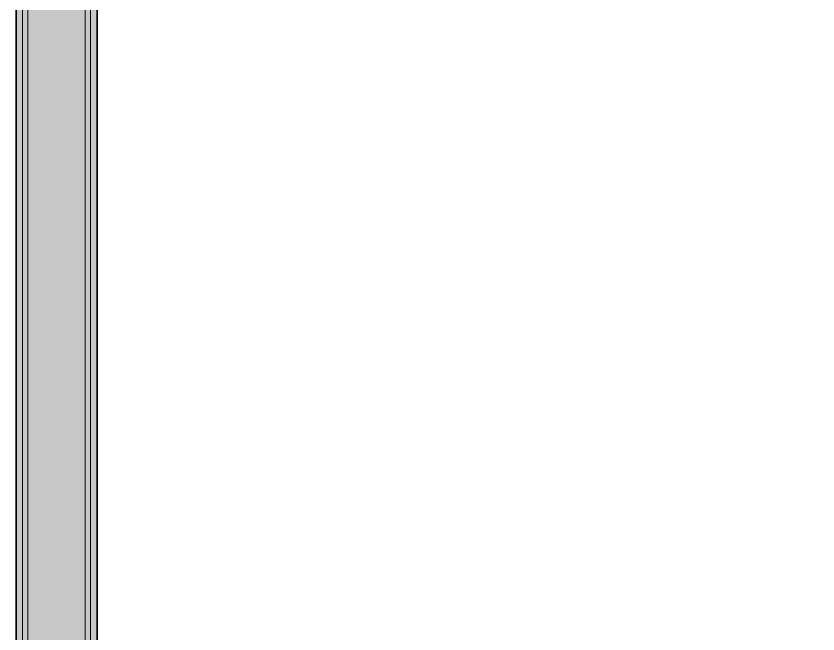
# Model space of a CAD drawing. Header units: inches. Extents: x 6 to 8416, y -388 to 6104.
# Drawn here: x 5517.2 to 5593.9, y 756.7 to 815.9 of the extents above; entities that cross this region are included whole.
import ezdxf

# ---------------------------------------------------------------- set-up
doc = ezdxf.new("R2010")
doc.units = ezdxf.units.IN
doc.header["$MEASUREMENT"] = 0
for name, color, linetype, lineweight in [('A-ROOM', 32, 'Continuous', 13), ('A-WALL', 113, 'Continuous', 25), ('A-WALL-PATT', 111, 'Continuous', 35), ('I-WALL', 2, 'Continuous', 25)]:
    doc.layers.add(name, color=color, linetype=linetype, lineweight=lineweight)

msp = doc.modelspace()

# ---------------------------------------------------------------- hatches: boundary and pattern name
at = {"layer": 'A-WALL-PATT'}
h = msp.add_hatch(color=10, dxfattribs=at)
h.paths.add_polyline_path([(5517.79033733, 489.31077679), (5517.79033733, 503.68577679), (5517.16533733, 503.68577679), (5517.16533733, 489.31077679)])
h.paths.add_polyline_path([(5517.16533733, 539.68577679), (5517.79033733, 539.68577679), (5517.79033733, 842.93577679), (5517.16533733, 842.93577679), (5517.16533733, 567.29256081)])
h = msp.add_hatch(color=10, dxfattribs=at)
h.paths.add_polyline_path([(5524.29033733, 489.31077679), (5524.29033733, 503.68577679), (5523.79033733, 503.68577679), (5523.79033733, 489.31077679)])
h.paths.add_polyline_path([(5524.29033733, 539.68577679), (5524.29033733, 842.93577679), (5523.79033733, 842.93577679), (5523.79033733, 539.68577679)])
at = {"layer": 'A-WALL-PATT', "lineweight": 25}
h = msp.add_hatch(color=10, dxfattribs=at)
h.paths.add_polyline_path([(5524.41533733, 489.31077679), (5524.91533733, 489.31077679), (5524.91533733, 503.68577679), (5524.29033733, 503.68577679), (5524.29033733, 489.31077679)])
h.paths.add_polyline_path([(5524.29033733, 539.68577679), (5524.91533733, 539.68577679), (5524.91533733, 842.93577679), (5524.29033733, 842.93577679), (5524.29033733, 567.29256081)])
at = {"layer": 'I-WALL'}
h = msp.add_hatch(color=10, dxfattribs=at)
h.paths.add_polyline_path([(5517.79033733, 489.31077679), (5518.29033733, 489.31077679), (5518.29033733, 503.68577679), (5517.79033733, 503.68577679)])
h.paths.add_polyline_path([(5518.29033733, 539.68577679), (5518.29033733, 842.93577679), (5517.79033733, 842.93577679), (5517.79033733, 539.68577679)])
h = msp.add_hatch(color=10, dxfattribs=at)
h.paths.add_polyline_path([(5518.29033733, 489.31077679), (5523.79033733, 489.31077679), (5523.79033733, 503.68577679), (5518.29033733, 503.68577679)])
h.paths.add_polyline_path([(5518.29033733, 539.68577679), (5523.79033733, 539.68577679), (5523.79033733, 842.93577679), (5518.29033733, 842.93577679), (5518.29033733, 567.29256081)])

# ---------------------------------------------------------------- linework, layer by layer
at = {"layer": 'A-ROOM', "lineweight": 9, "flags": 128}
for points in [[(6383.85253134, 330.93577679), (6038.91533733, 330.93577679), (6004.06433733, 330.93577679), (5992.01633733, 330.93577679), (5922.16533733, 330.93577679), (5612.66533733, 330.93577679), (5517.16533733, 330.93577679), (5517.16533733, 394.43577679), (5517.16533733, 398.49858278), (5517.16533733, 485.68577679), (5517.16533733, 489.31077679), (5517.16533733, 489.37358278), (5517.16533733, 842.93577679), (5517.16533733, 915.49827679), (5517.16533733, 922.56077679), (5517.16533733, 950.68577679), (5517.16533733, 1329.68577679)], [(5809.54033733, 567.84202679), (5809.54033733, 914.43577679), (5681.66533733, 914.43577679), (5681.66533733, 912.43577679), (5571.72814332, 912.43577679), (5571.66533733, 912.43577679), (5524.41533733, 912.43577679), (5524.41533733, 842.93577679), (5524.91533733, 842.93577679), (5524.91533733, 489.31077679)]]:
    msp.add_lwpolyline(points, dxfattribs=at)
at = {"layer": 'A-WALL', "lineweight": 9}
for p, q in [((5517.79033733, 1289.68577679), (5517.79033733, 539.68577679)), ((5518.29033733, 920.81077679), (5518.29033733, 539.68577679)), ((5523.79033733, 913.06077679), (5523.79033733, 539.68577679)), ((5524.29033733, 842.93577679), (5524.29033733, 539.68577679))]:
    msp.add_line(p, q, dxfattribs=at)
at = {"layer": 'I-WALL', "lineweight": 35}
for p, q in [((5517.16533733, 919.56077679), (5517.16533733, 539.68577679)), ((5524.91533733, 539.68577679), (5524.91533733, 847.68577679))]:
    msp.add_line(p, q, dxfattribs=at)

doc.saveas('drawing.dxf')
